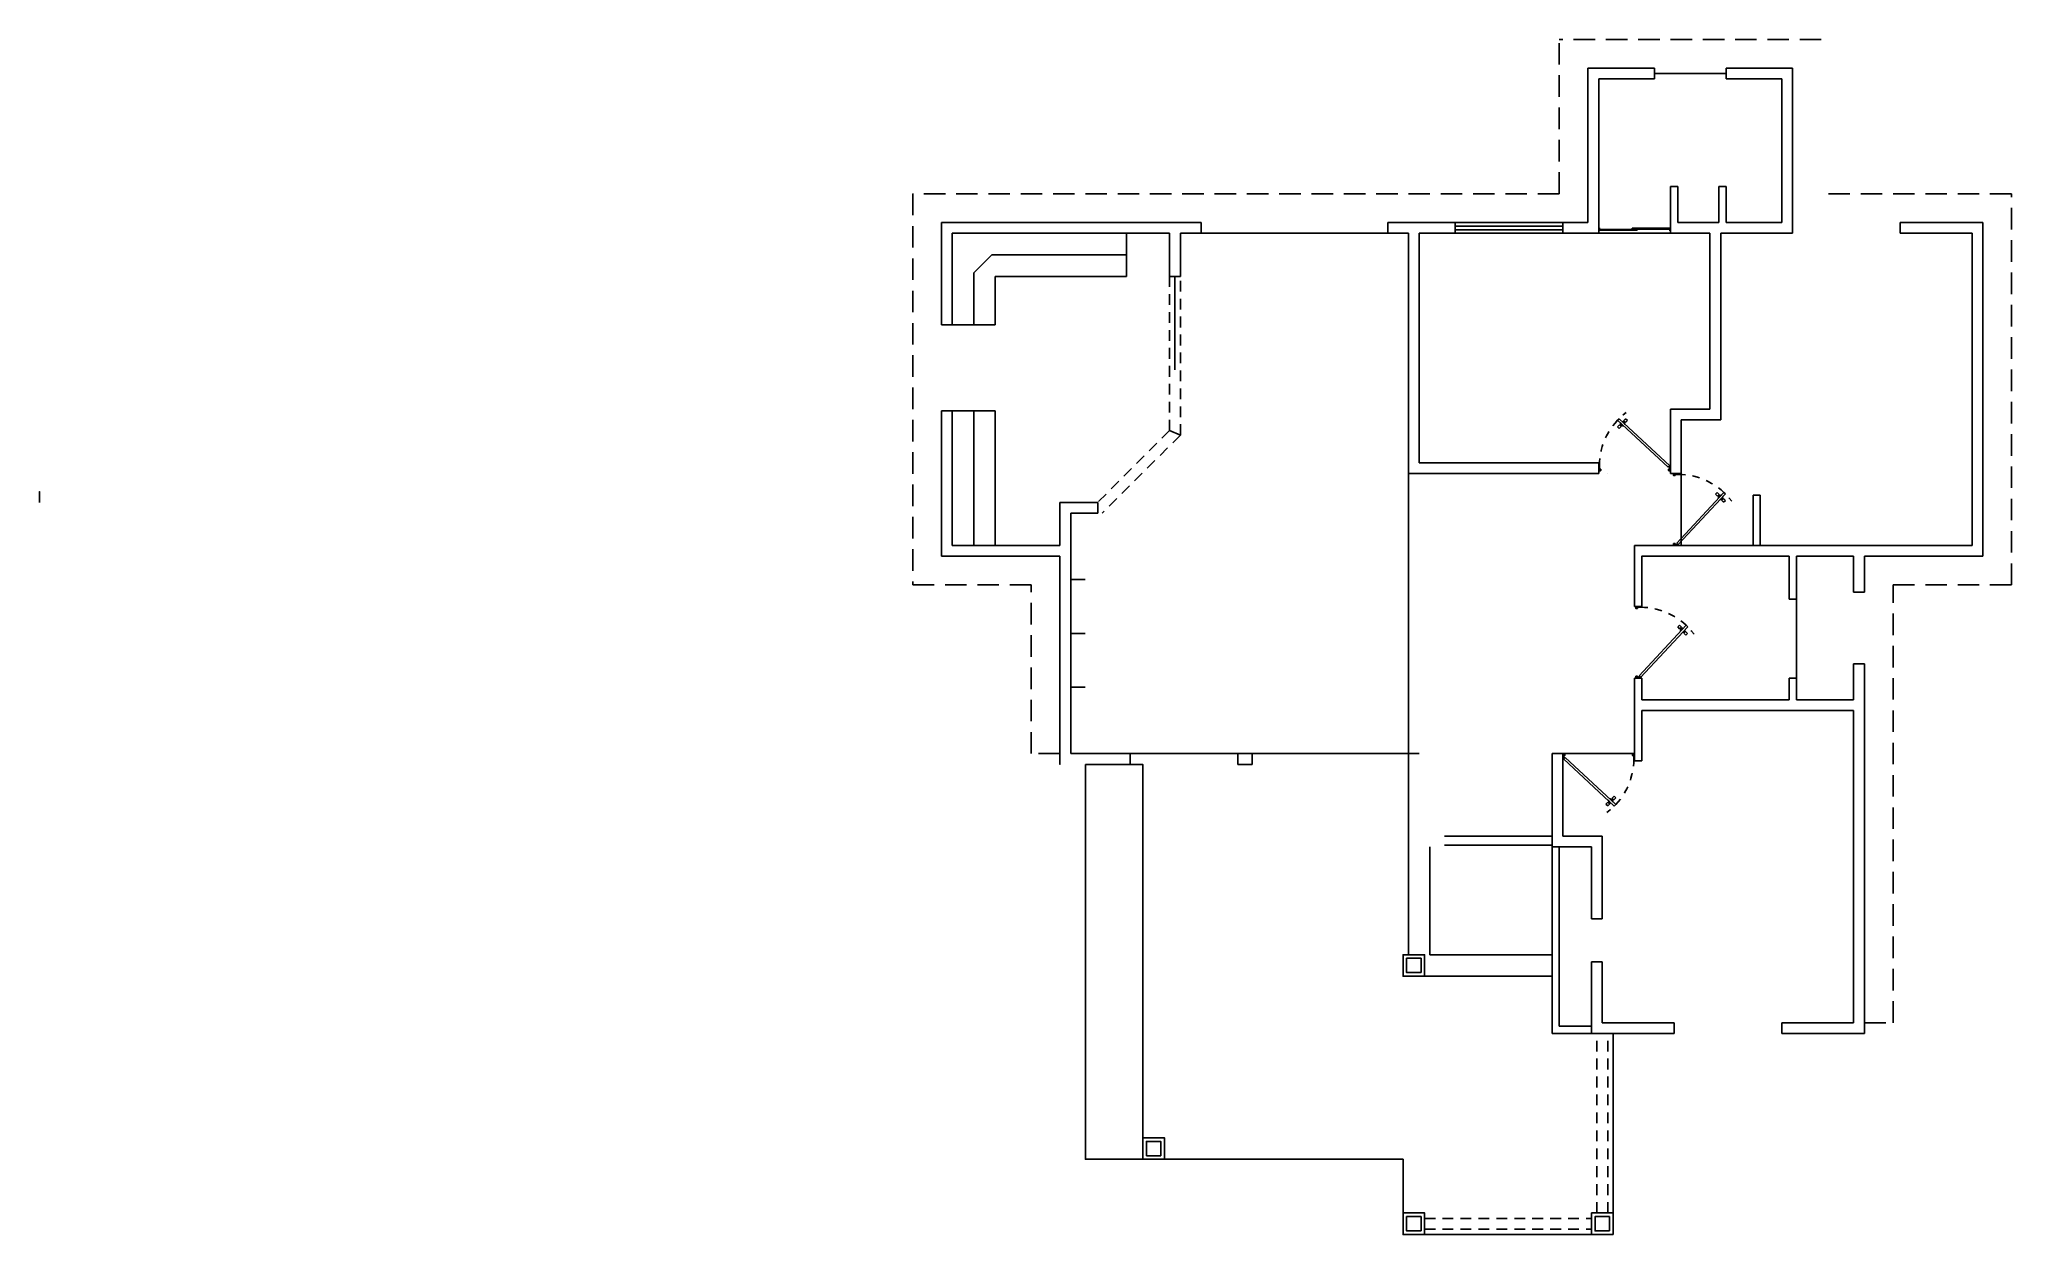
# Model space of a CAD drawing. Header units: inches. Extents: x -81.1 to -53.7, y 33.4 to 50.1.
import ezdxf

# ---------------------------------------------------------------- set-up
doc = ezdxf.new("R2010")
doc.units = ezdxf.units.IN
doc.header["$MEASUREMENT"] = 0
doc.linetypes.add('DASHED', pattern=[0.75, 0.5, -0.25])
doc.linetypes.add('RAYITAS', pattern=[0.375, 0.25, -0.125])
doc.layers.add('artefactos', color=9, linetype='Continuous')
doc.layers.add('vent', color=3, linetype='Continuous')

# ---------------------------------------------------------------- blocks, each defined once
blk = doc.blocks.new('*U5')
at = {"layer": 'artefactos'}
for p, q in [((0.011, 0.034), (0.717, 0.69)), ((0.032, 0.013), (0.738, 0.668)), ((0.625, 0.689), (0.601, 0.665)), ((0.601, 0.665), (0.629, 0.637)), ((0.625, 0.689), (0.653, 0.661)), ((0.653, 0.661), (0.629, 0.637)), ((0.675, 0.653), (0.637, 0.615)), ((0.637, 0.615), (0.64, 0.612)), ((0.664, 0.588), (0.661, 0.591)), ((0.702, 0.626), (0.664, 0.588)), ((0.675, 0.653), (0.678, 0.65)), ((0.71, 0.604), (0.686, 0.58)), ((0.714, 0.552), (0.686, 0.58)), ((0.702, 0.626), (0.699, 0.629)), ((0.738, 0.576), (0.71, 0.604)), ((0.738, 0.576), (0.714, 0.552)), ((0.738, 0.668), (0.717, 0.69)), ((0, 0.031), (0, -0.031)), ((0.008, 0.034), (0.003, 0.034)), ((0.011, 0.034), (0.032, 0.013)), ((0.011, 0.031), (0.011, -0.011)), ((0.989, 0.031), (0.989, -0.011)), ((0.992, 0.034), (0.997, 0.034)), ((1, 0.031), (1, -0.031)), ((0.025, -0.034), (0.003, -0.034)), ((0.011, -0.011), (0.025, -0.011)), ((0.028, -0.014), (0.028, -0.031)), ((0.972, -0.014), (0.972, -0.031)), ((0.989, -0.011), (0.975, -0.011)), ((0.975, -0.034), (0.997, -0.034))]:
    blk.add_line(p, q, dxfattribs=at)
at = {"layer": 'artefactos', "linetype": 'RAYITAS', "ltscale": 0.15}
blk.add_arc((0.061, 0.034), 0.928, 0, 53.3291, dxfattribs=at)
at = {"layer": 'artefactos'}
for centre, radius, start, end in [((0.624, 0.629), 0.0188, 310.968, 53.1574), ((0.661, 0.665), 0.0188, 216.8426, 319.032), ((0.678, 0.576), 0.0188, 36.8426, 139.032), ((0.714, 0.612), 0.0188, 130.968, 233.1574), ((0.003, 0.031), 0.003, 90, 180), ((0.008, 0.031), 0.003, 0, 90), ((0.992, 0.031), 0.003, 90, 180), ((0.997, 0.031), 0.003, 0, 90), ((0.003, -0.031), 0.003, 180, 270), ((0.025, -0.014), 0.003, 0, 90), ((0.025, -0.031), 0.003, 270, 0), ((0.975, -0.014), 0.003, 90, 180), ((0.975, -0.031), 0.003, 180, 270), ((0.997, -0.031), 0.003, 270, 0)]:
    blk.add_arc(centre, radius, start, end, dxfattribs=at)

msp = doc.modelspace()

# ---------------------------------------------------------------- linework, layer by layer
at = {"color": 8, "linetype": 'DASHED', "ltscale": 0.6}
for p, q in [((-56.312, 50.055), (-59.962, 50.055)), ((-59.962, 47.905), (-59.962, 50.055)), ((-59.962, 47.905), (-68.966, 47.905)), ((-68.966, 47.905), (-68.966, 42.457)), ((-53.662, 47.905), (-56.312, 47.905)), ((-53.662, 42.457), (-53.662, 47.905)), ((-68.966, 42.457), (-67.316, 42.457)), ((-67.316, 40.107), (-67.316, 42.457)), ((-55.312, 36.359), (-55.312, 42.457)), ((-55.312, 42.457), (-53.662, 42.457)), ((-66.916, 40.107), (-67.316, 40.107)), ((-55.712, 36.359), (-55.312, 36.359))]:
    msp.add_line(p, q, dxfattribs=at)
at = {"color": 5}
for p, q in [((-58.637, 49.655), (-59.562, 49.655)), ((-59.562, 47.505), (-59.562, 49.655)), ((-58.637, 49.505), (-59.412, 49.505)), ((-59.412, 47.355), (-59.412, 49.505)), ((-58.637, 49.505), (-58.637, 49.655)), ((-56.712, 49.655), (-57.637, 49.655)), ((-57.637, 49.505), (-57.637, 49.655)), ((-56.862, 49.505), (-57.637, 49.505)), ((-56.862, 47.505), (-56.862, 49.505)), ((-56.712, 47.355), (-56.712, 49.655)), ((-58.312, 48.005), (-58.412, 48.005)), ((-58.412, 47.355), (-58.412, 48.005)), ((-58.312, 47.505), (-58.312, 48.005)), ((-57.739, 48.005), (-57.739, 47.505)), ((-57.739, 48.005), (-57.639, 48.005)), ((-57.639, 48.005), (-57.639, 47.505)), ((-68.566, 47.505), (-68.566, 46.081)), ((-64.95, 47.505), (-68.566, 47.505)), ((-65.389, 47.355), (-68.416, 47.355)), ((-68.416, 47.355), (-68.416, 46.081)), ((-65.389, 46.755), (-65.389, 47.355)), ((-65.239, 46.755), (-65.239, 47.355)), ((-64.95, 47.355), (-65.239, 47.355)), ((-64.95, 47.355), (-64.95, 47.505)), ((-61.412, 47.505), (-62.35, 47.505)), ((-62.35, 47.355), (-62.35, 47.505)), ((-62.062, 47.355), (-62.35, 47.355)), ((-61.912, 47.355), (-61.912, 44.157)), ((-61.412, 47.355), (-61.912, 47.355)), ((-61.412, 47.355), (-61.412, 47.505)), ((-59.562, 47.505), (-59.912, 47.505)), ((-59.912, 47.355), (-59.912, 47.505)), ((-59.412, 47.355), (-59.912, 47.355)), ((-57.862, 47.355), (-58.412, 47.355)), ((-57.739, 47.505), (-58.312, 47.505)), ((-57.862, 44.907), (-57.862, 47.355)), ((-57.712, 47.355), (-56.712, 47.355)), ((-57.712, 44.757), (-57.712, 47.355)), ((-56.862, 47.505), (-57.639, 47.505)), ((-54.062, 47.505), (-55.212, 47.505)), ((-55.212, 47.355), (-55.212, 47.505)), ((-55.212, 47.355), (-54.212, 47.355)), ((-54.212, 43.007), (-54.212, 47.355)), ((-54.062, 42.857), (-54.062, 47.505)), ((-65.239, 46.755), (-65.389, 46.755)), ((-68.416, 46.081), (-68.566, 46.081)), ((-68.416, 44.881), (-68.566, 44.881)), ((-68.566, 44.881), (-68.566, 42.857)), ((-68.416, 44.881), (-68.416, 43.007)), ((-58.412, 44.907), (-58.412, 44.007)), ((-57.862, 44.907), (-58.412, 44.907)), ((-58.262, 44.757), (-58.262, 44.007)), ((-57.712, 44.757), (-58.262, 44.757)), ((-59.412, 44.157), (-61.912, 44.157)), ((-59.412, 44.157), (-59.412, 44.007)), ((-58.412, 44.007), (-58.262, 44.007)), ((-57.262, 43.707), (-57.262, 43.007)), ((-57.262, 43.707), (-57.162, 43.707)), ((-57.162, 43.707), (-57.162, 43.007)), ((-66.389, 43.607), (-66.916, 43.607)), ((-66.916, 43.007), (-66.916, 43.607)), ((-66.389, 43.457), (-66.766, 43.457)), ((-66.766, 40.107), (-66.766, 43.457)), ((-66.389, 43.607), (-66.389, 43.457)), ((-68.566, 42.857), (-66.916, 42.857)), ((-66.916, 43.007), (-68.416, 43.007)), ((-66.916, 39.957), (-66.916, 42.857)), ((-58.912, 43.007), (-58.912, 42.157)), ((-58.912, 43.007), (-55.862, 43.007)), ((-56.758, 42.857), (-56.758, 42.257)), ((-56.658, 42.857), (-55.862, 42.857)), ((-56.658, 42.857), (-56.658, 42.257)), ((-55.862, 42.357), (-55.862, 42.857)), ((-55.712, 42.357), (-55.712, 42.857)), ((-55.712, 42.857), (-54.062, 42.857)), ((-55.862, 42.357), (-55.712, 42.357)), ((-58.912, 42.157), (-58.812, 42.157)), ((-56.658, 42.257), (-56.758, 42.257)), ((-55.862, 40.857), (-55.862, 41.357)), ((-55.862, 41.357), (-55.712, 41.357)), ((-55.712, 36.209), (-55.712, 41.357)), ((-58.912, 40.007), (-58.912, 41.157)), ((-58.812, 41.157), (-58.912, 41.157)), ((-58.812, 41.157), (-58.812, 40.857)), ((-56.758, 41.157), (-56.758, 40.857)), ((-56.758, 41.157), (-56.658, 41.157)), ((-56.658, 41.157), (-56.658, 40.857)), ((-58.812, 40.857), (-56.758, 40.857)), ((-58.812, 40.707), (-55.862, 40.707)), ((-58.812, 40.707), (-58.812, 40.007)), ((-56.658, 40.857), (-55.862, 40.857)), ((-55.862, 36.359), (-55.862, 40.707)), ((-65.939, 40.107), (-66.766, 40.107)), ((-65.939, 40.107), (-65.939, 39.957)), ((-64.239, 40.107), (-64.439, 40.107)), ((-64.439, 40.107), (-64.439, 39.957)), ((-64.239, 40.107), (-64.239, 39.957)), ((-60.062, 38.807), (-60.062, 40.107)), ((-60.062, 40.107), (-59.912, 40.107)), ((-59.912, 38.957), (-59.912, 40.107)), ((-64.239, 39.957), (-64.439, 39.957)), ((-58.912, 40.007), (-58.812, 40.007)), ((-59.512, 38.807), (-60.062, 38.807)), ((-59.912, 38.957), (-59.362, 38.957)), ((-59.512, 38.807), (-59.512, 37.808)), ((-59.362, 38.957), (-59.362, 37.808)), ((-59.512, 37.808), (-59.362, 37.808)), ((-59.512, 37.208), (-59.512, 36.209)), ((-59.512, 37.208), (-59.362, 37.208)), ((-59.362, 37.208), (-59.362, 36.359)), ((-59.362, 36.359), (-58.362, 36.359)), ((-58.362, 36.359), (-58.362, 36.209)), ((-56.862, 36.359), (-55.862, 36.359)), ((-56.862, 36.359), (-56.862, 36.209)), ((-59.512, 36.209), (-58.362, 36.209)), ((-56.862, 36.209), (-55.712, 36.209))]:
    msp.add_line(p, q, dxfattribs=at)
for p, q in [((-65.989, 46.755), (-65.989, 47.355)), ((-59.412, 47.355), (-58.412, 47.355)), ((-67.866, 47.055), (-68.116, 46.805)), ((-65.989, 47.055), (-67.866, 47.055)), ((-68.116, 46.081), (-68.116, 46.805)), ((-67.816, 46.081), (-67.816, 46.755)), ((-65.989, 46.755), (-67.816, 46.755)), ((-67.816, 46.081), (-68.416, 46.081)), ((-65.314, 45.755), (-65.314, 45.455)), ((-67.816, 44.881), (-68.416, 44.881)), ((-65.389, 44.607), (-65.239, 44.544)), ((-58.262, 44.007), (-58.262, 43.007)), ((-58.812, 42.857), (-56.758, 42.857)), ((-58.262, 43.007, 3.2), (-57.262, 43.007, 3.2)), ((-54.212, 43.007), (-57.162, 43.007)), ((-66.766, 42.532), (-66.566, 42.532)), ((-56.758, 42.257), (-56.758, 42.257, 0.5)), ((-66.766, 41.782), (-66.566, 41.782)), ((-66.766, 41.032), (-66.566, 41.032)), ((-62.062, 38.807), (-62.062, 40.657)), ((-62.062, 40.107), (-61.912, 40.107)), ((-59.912, 40.107), (-58.912, 40.107)), ((-61.562, 38.957), (-60.062, 38.957))]:
    msp.add_line(p, q)
at = {"extrusion": (0, -1, 0)}
for p, q in [((-64.95, 47.355), (-64.95, 47.355, 0.4)), ((-62.35, 47.355, 2.1), (-64.95, 47.355, 2.1)), ((-64.95, 47.355, 2.1), (-64.95, 47.355, 0.4)), ((-62.35, 47.355, 0.4), (-62.35, 47.355, 2.1))]:
    msp.add_line(p, q, dxfattribs=at)
at = {"color": 2}
for p, q in [((-61.412, 47.505), (-59.912, 47.505)), ((-61.412, 47.355), (-59.912, 47.355))]:
    msp.add_line(p, q, dxfattribs=at)
at = {"color": 1}
for p, q in [((-61.412, 47.455), (-59.912, 47.455)), ((-61.412, 47.405), (-59.912, 47.405)), ((-56.658, 42.257), (-56.658, 41.157)), ((-65.762, 39.957), (-65.762, 34.457)), ((-62.062, 37.307), (-62.062, 38.807)), ((-61.762, 38.807), (-61.762, 37.307)), ((-60.062, 38.807), (-60.062, 36.209)), ((-59.962, 38.807), (-59.962, 36.309)), ((-61.762, 37.307), (-60.062, 37.307)), ((-61.837, 37.007), (-60.062, 37.007)), ((-59.512, 36.309), (-59.962, 36.309)), ((-59.512, 36.209), (-60.062, 36.209)), ((-59.212, 33.409), (-59.212, 36.209)), ((-62.137, 34.457), (-65.762, 34.457)), ((-62.137, 33.409), (-62.137, 34.457)), ((-59.212, 33.409), (-62.137, 33.409))]:
    msp.add_line(p, q, dxfattribs=at)
at = {"color": 8, "linetype": 'DASHED', "ltscale": 0.3}
for p, q in [((-65.389, 44.607), (-65.389, 46.755)), ((-65.239, 44.544), (-65.239, 46.755)), ((-65.389, 44.607), (-66.389, 43.607)), ((-65.239, 44.544), (-66.327, 43.457)), ((-62.062, 44.007), (-62.062, 37.307)), ((-59.437, 33.709), (-59.437, 36.209)), ((-59.287, 33.709), (-59.287, 36.209)), ((-61.837, 33.634), (-59.512, 33.634)), ((-61.837, 33.484), (-59.512, 33.484))]:
    msp.add_line(p, q, dxfattribs=at)
at = {"extrusion": (1, 0, 0)}
for p, q in [((-65.314, 46.755), (-65.314, 45.755)), ((-62.062, 44.007, 4.51), (-62.062, 44.007, 4.485)), ((-60.674, 44.007, 5.07), (-60.674, 44.007, 5.045)), ((-59.287, 44.007, 4.51), (-59.287, 44.007, 4.485))]:
    msp.add_line(p, q, dxfattribs=at)
at = {"extrusion": (1, -7.58301e-15, 0)}
for p, q in [((-68.116, 44.881), (-68.116, 43.007)), ((-67.816, 44.881), (-67.816, 43.007))]:
    msp.add_line(p, q, dxfattribs=at)
at = {"extrusion": (-1, 0, 0)}
msp.add_line((-62.062, 44.007, 3.2), (-62.062, 40.107, 3.2), dxfattribs=at)
at = {"color": 1, "extrusion": (3.46945e-18, -1, 6.12323e-17)}
for p, q in [((-61.562, 38.832, 2.45), (-61.562, 38.832, 0.45)), ((-60.062, 38.832, 2.45), (-60.062, 38.832, 0.45))]:
    msp.add_line(p, q, dxfattribs=at)
at = {"color": 8, "extrusion": (3.46945e-18, -1, 6.12323e-17)}
for p, q in [((-61.062, 38.832, 2.45), (-61.562, 38.832, 2.45)), ((-61.512, 38.832, 2.4), (-61.512, 38.832, 0.5)), ((-61.062, 38.832, 0.5), (-61.512, 38.832, 0.5)), ((-61.062, 38.832, 2.4), (-61.512, 38.832, 2.4)), ((-61.062, 38.832, 0.45), (-61.062, 38.832, 2.45)), ((-61.012, 38.832, 0.45), (-61.062, 38.832, 0.45)), ((-61.062, 38.832, 2.45), (-60.062, 38.832, 2.45)), ((-61.012, 38.832, 0.45), (-61.012, 38.832, 2.4)), ((-60.112, 38.832, 0.45), (-61.012, 38.832, 0.45)), ((-61.012, 38.832, 2.4), (-60.112, 38.832, 2.4)), ((-60.962, 38.832, 1.3), (-60.957, 38.832, 1.1)), ((-60.942, 38.832, 1.3), (-60.947, 38.832, 1.1)), ((-60.892, 38.832, 0.52), (-60.892, 38.832, 2.33)), ((-60.232, 38.832, 0.52), (-60.892, 38.832, 0.52)), ((-60.892, 38.832, 2.33), (-60.232, 38.832, 2.33)), ((-60.872, 38.832, 0.54), (-60.872, 38.832, 0.884)), ((-60.675, 38.832, 0.54), (-60.872, 38.832, 0.54)), ((-60.872, 38.832, 0.904), (-60.872, 38.832, 1.238)), ((-60.872, 38.832, 1.258), (-60.872, 38.832, 1.592)), ((-60.872, 38.832, 1.612), (-60.872, 38.832, 1.946)), ((-60.872, 38.832, 1.966), (-60.872, 38.832, 2.31)), ((-60.872, 38.832, 0.884), (-60.675, 38.832, 0.884)), ((-60.872, 38.832, 0.904), (-60.675, 38.832, 0.904)), ((-60.872, 38.832, 1.238), (-60.675, 38.832, 1.238)), ((-60.872, 38.832, 1.258), (-60.675, 38.832, 1.258)), ((-60.872, 38.832, 1.592), (-60.675, 38.832, 1.592)), ((-60.872, 38.832, 1.612), (-60.675, 38.832, 1.612)), ((-60.872, 38.832, 1.946), (-60.675, 38.832, 1.946)), ((-60.872, 38.832, 1.966), (-60.675, 38.832, 1.966)), ((-60.872, 38.832, 2.31), (-60.675, 38.832, 2.31)), ((-60.862, 38.832, 0.914), (-60.685, 38.832, 0.914)), ((-60.862, 38.832, 1.622), (-60.685, 38.832, 1.622)), ((-60.862, 38.832, 1.582), (-60.685, 38.832, 1.582)), ((-60.862, 38.832, 1.268), (-60.862, 38.832, 1.582)), ((-60.862, 38.832, 1.258), (-60.685, 38.832, 1.258)), ((-60.862, 38.832, 1.228), (-60.685, 38.832, 1.228)), ((-60.862, 38.832, 0.914), (-60.862, 38.832, 1.228)), ((-60.862, 38.832, 0.874), (-60.685, 38.832, 0.874)), ((-60.862, 38.832, 0.55), (-60.862, 38.832, 0.874)), ((-60.862, 38.832, 0.55), (-60.685, 38.832, 0.55)), ((-60.862, 38.832, 1.936), (-60.685, 38.832, 1.936)), ((-60.862, 38.832, 1.622), (-60.862, 38.832, 1.936)), ((-60.862, 38.832, 1.976), (-60.862, 38.832, 2.3)), ((-60.862, 38.832, 2.3), (-60.685, 38.832, 2.3)), ((-60.862, 38.832, 1.976), (-60.685, 38.832, 1.976)), ((-60.862, 38.832, 1.268), (-60.685, 38.832, 1.268)), ((-60.685, 38.832, 1.268), (-60.685, 38.832, 1.582)), ((-60.685, 38.832, 0.914), (-60.685, 38.832, 1.228)), ((-60.685, 38.832, 0.55), (-60.685, 38.832, 0.874)), ((-60.685, 38.832, 1.622), (-60.685, 38.832, 1.936)), ((-60.685, 38.832, 1.976), (-60.685, 38.832, 2.3)), ((-60.675, 38.832, 0.54), (-60.675, 38.832, 0.884)), ((-60.675, 38.832, 0.904), (-60.675, 38.832, 1.238)), ((-60.675, 38.832, 1.258), (-60.675, 38.832, 1.592)), ((-60.675, 38.832, 1.612), (-60.675, 38.832, 1.946)), ((-60.675, 38.832, 1.966), (-60.675, 38.832, 2.31)), ((-60.655, 38.832, 0.54), (-60.655, 38.832, 0.884)), ((-60.468, 38.832, 0.54), (-60.655, 38.832, 0.54)), ((-60.655, 38.832, 0.884), (-60.468, 38.832, 0.884)), ((-60.655, 38.832, 0.904), (-60.468, 38.832, 0.904)), ((-60.655, 38.832, 0.904), (-60.655, 38.832, 1.238)), ((-60.655, 38.832, 1.238), (-60.468, 38.832, 1.238)), ((-60.655, 38.832, 1.258), (-60.655, 38.832, 1.592)), ((-60.655, 38.832, 1.258), (-60.468, 38.832, 1.258)), ((-60.655, 38.832, 1.592), (-60.468, 38.832, 1.592)), ((-60.655, 38.832, 1.612), (-60.655, 38.832, 1.946)), ((-60.655, 38.832, 1.612), (-60.468, 38.832, 1.612)), ((-60.655, 38.832, 1.966), (-60.655, 38.832, 2.31)), ((-60.655, 38.832, 1.946), (-60.468, 38.832, 1.946)), ((-60.655, 38.832, 1.966), (-60.468, 38.832, 1.966)), ((-60.655, 38.832, 2.31), (-60.468, 38.832, 2.31)), ((-60.645, 38.832, 0.914), (-60.478, 38.832, 0.914)), ((-60.645, 38.832, 1.622), (-60.478, 38.832, 1.622)), ((-60.645, 38.832, 1.258), (-60.478, 38.832, 1.258)), ((-60.645, 38.832, 1.268), (-60.645, 38.832, 1.582)), ((-60.645, 38.832, 1.582), (-60.478, 38.832, 1.582)), ((-60.645, 38.832, 0.914), (-60.645, 38.832, 1.228)), ((-60.645, 38.832, 1.228), (-60.478, 38.832, 1.228)), ((-60.645, 38.832, 0.55), (-60.478, 38.832, 0.55)), ((-60.645, 38.832, 0.55), (-60.645, 38.832, 0.874)), ((-60.645, 38.832, 0.874), (-60.478, 38.832, 0.874)), ((-60.645, 38.832, 1.622), (-60.645, 38.832, 1.936)), ((-60.645, 38.832, 1.936), (-60.478, 38.832, 1.936)), ((-60.645, 38.832, 1.976), (-60.478, 38.832, 1.976)), ((-60.645, 38.832, 2.3), (-60.478, 38.832, 2.3)), ((-60.645, 38.832, 1.976), (-60.645, 38.832, 2.3)), ((-60.645, 38.832, 1.268), (-60.478, 38.832, 1.268)), ((-60.478, 38.832, 1.582), (-60.478, 38.832, 1.268)), ((-60.478, 38.832, 1.228), (-60.478, 38.832, 0.914)), ((-60.478, 38.832, 0.874), (-60.478, 38.832, 0.55)), ((-60.478, 38.832, 1.936), (-60.478, 38.832, 1.622)), ((-60.478, 38.832, 2.3), (-60.478, 38.832, 1.976)), ((-60.468, 38.832, 0.884), (-60.468, 38.832, 0.54)), ((-60.468, 38.832, 1.238), (-60.468, 38.832, 0.904)), ((-60.468, 38.832, 1.592), (-60.468, 38.832, 1.258)), ((-60.468, 38.832, 1.946), (-60.468, 38.832, 1.612)), ((-60.468, 38.832, 2.31), (-60.468, 38.832, 1.966)), ((-60.448, 38.832, 0.884), (-60.448, 38.832, 0.54)), ((-60.252, 38.832, 0.54), (-60.448, 38.832, 0.54)), ((-60.448, 38.832, 0.904), (-60.252, 38.832, 0.904)), ((-60.448, 38.832, 0.884), (-60.252, 38.832, 0.884)), ((-60.448, 38.832, 1.238), (-60.252, 38.832, 1.238)), ((-60.448, 38.832, 1.258), (-60.252, 38.832, 1.258)), ((-60.448, 38.832, 1.238), (-60.448, 38.832, 0.904)), ((-60.448, 38.832, 1.592), (-60.252, 38.832, 1.592)), ((-60.448, 38.832, 1.592), (-60.448, 38.832, 1.258)), ((-60.448, 38.832, 1.612), (-60.252, 38.832, 1.612)), ((-60.448, 38.832, 1.946), (-60.252, 38.832, 1.946)), ((-60.448, 38.832, 1.946), (-60.448, 38.832, 1.612)), ((-60.448, 38.832, 1.966), (-60.252, 38.832, 1.966)), ((-60.448, 38.832, 2.31), (-60.252, 38.832, 2.31)), ((-60.448, 38.832, 2.31), (-60.448, 38.832, 1.966)), ((-60.438, 38.832, 0.914), (-60.262, 38.832, 0.914)), ((-60.438, 38.832, 1.622), (-60.262, 38.832, 1.622)), ((-60.438, 38.832, 1.582), (-60.262, 38.832, 1.582)), ((-60.438, 38.832, 1.582), (-60.438, 38.832, 1.268)), ((-60.438, 38.832, 1.258), (-60.262, 38.832, 1.258)), ((-60.438, 38.832, 1.228), (-60.262, 38.832, 1.228)), ((-60.438, 38.832, 1.228), (-60.438, 38.832, 0.914)), ((-60.438, 38.832, 0.874), (-60.262, 38.832, 0.874)), ((-60.438, 38.832, 0.874), (-60.438, 38.832, 0.55)), ((-60.438, 38.832, 0.55), (-60.262, 38.832, 0.55)), ((-60.438, 38.832, 1.936), (-60.262, 38.832, 1.936)), ((-60.438, 38.832, 1.936), (-60.438, 38.832, 1.622)), ((-60.438, 38.832, 1.976), (-60.262, 38.832, 1.976)), ((-60.438, 38.832, 2.3), (-60.438, 38.832, 1.976)), ((-60.438, 38.832, 2.3), (-60.262, 38.832, 2.3)), ((-60.438, 38.832, 1.268), (-60.262, 38.832, 1.268)), ((-60.262, 38.832, 1.582), (-60.262, 38.832, 1.268)), ((-60.262, 38.832, 1.228), (-60.262, 38.832, 0.914)), ((-60.262, 38.832, 0.874), (-60.262, 38.832, 0.55)), ((-60.262, 38.832, 1.936), (-60.262, 38.832, 1.622)), ((-60.262, 38.832, 2.3), (-60.262, 38.832, 1.976)), ((-60.252, 38.832, 0.884), (-60.252, 38.832, 0.54)), ((-60.252, 38.832, 1.238), (-60.252, 38.832, 0.904)), ((-60.252, 38.832, 1.592), (-60.252, 38.832, 1.258)), ((-60.252, 38.832, 1.946), (-60.252, 38.832, 1.612)), ((-60.252, 38.832, 2.31), (-60.252, 38.832, 1.966)), ((-60.232, 38.832, 2.33), (-60.232, 38.832, 0.52)), ((-60.112, 38.832, 2.4), (-60.112, 38.832, 0.45)), ((-60.062, 38.832, 0.45), (-60.112, 38.832, 0.45)), ((-60.062, 38.832, 2.45), (-60.062, 38.832, 0.45))]:
    msp.add_line(p, q, dxfattribs=at)
at = {"extrusion": (3.46945e-18, -1, 6.12323e-17)}
msp.add_line((-61.062, 38.832, 0.45), (-61.562, 38.832, 0.45), dxfattribs=at)
at = {"extrusion": (0, -1, 0), "elevation": -49.58}
msp.add_lwpolyline([(-57.637, 1.9), (-58.637, 1.9), (-58.637, 2.4), (-57.637, 2.4)], close=True, dxfattribs=at)
at = {"extrusion": (0, -1, 0)}
for points, elevation in [([(-58.124, 2.375), (-57.662, 2.375), (-57.662, 1.925), (-58.124, 1.925)], -49.58), ([(-64.95, 0.4), (-64.95, 2.1), (-62.35, 2.1), (-62.35, 0.4), (-64.95, 0.4)], -47.355)]:
    msp.add_lwpolyline(points, dxfattribs=dict(at, elevation=elevation))
at = {"elevation": 3.2}
msp.add_lwpolyline([(-62.062, 47.355), (-62.062, 40.107), (-66.766, 40.107)], dxfattribs=at)
at = {"color": 5}
for points in [[(-62.062, 47.355), (-62.062, 44.007), (-59.412, 44.007)], [(-56.758, 42.857), (-58.812, 42.857), (-58.812, 42.157)], [(-55.862, 42.857), (-56.658, 42.857)]]:
    msp.add_lwpolyline(points, dxfattribs=at)
at = {"extrusion": (-1, 0, 0), "elevation": 81.13}
msp.add_lwpolyline([(-43.607, 3.2), (-43.607, 3.05), (-43.657, 3.05), (-43.657, 3.075, -0.456178), (-43.682, 3.1), (-43.707, 3.1), (-43.707, 3.125, -0.318374), (-43.732, 3.175), (-43.757, 3.175), (-43.757, 3.2), (-43.607, 3.2)], format="xyb", dxfattribs=at)
at = {"extrusion": (1, 0, 0), "elevation": -66.916}
msp.add_lwpolyline([(39.957, 3.1), (40.157, 3.1), (40.157, 3.2), (39.957, 3.2)], close=True, dxfattribs=at)
at = {"elevation": 0.6}
msp.add_lwpolyline([(-66.562, 39.957), (-66.562, 34.457), (-65.762, 34.457), (-65.762, 39.957)], close=True, dxfattribs=at)
at = {"color": 8, "extrusion": (3.46945e-18, -1, 6.12323e-17), "elevation": -38.832}
for points in [[(-61.502, 0.864), (-61.305, 0.864), (-61.305, 0.52), (-61.502, 0.52)], [(-61.502, 1.582), (-61.305, 1.582), (-61.305, 1.238), (-61.502, 1.238)], [(-61.502, 1.218), (-61.305, 1.218), (-61.305, 0.884), (-61.502, 0.884)], [(-61.502, 1.936), (-61.305, 1.936), (-61.305, 1.602), (-61.502, 1.602)], [(-61.502, 2.3), (-61.305, 2.3), (-61.305, 1.956), (-61.502, 1.956)], [(-61.492, 0.854), (-61.315, 0.854), (-61.315, 0.53), (-61.492, 0.53)], [(-61.315, 0.894), (-61.492, 0.894), (-61.492, 1.208), (-61.315, 1.208)], [(-61.492, 1.572), (-61.315, 1.572), (-61.315, 1.248), (-61.492, 1.248)], [(-61.315, 1.612), (-61.492, 1.612), (-61.492, 1.926), (-61.315, 1.926)], [(-61.492, 2.29), (-61.315, 2.29), (-61.315, 1.966), (-61.492, 1.966)], [(-61.283, 1.582), (-61.086, 1.582), (-61.086, 1.238), (-61.283, 1.238)], [(-61.283, 2.3), (-61.086, 2.3), (-61.086, 1.956), (-61.283, 1.956)], [(-61.283, 0.864), (-61.086, 0.864), (-61.086, 0.52), (-61.283, 0.52)], [(-61.283, 1.218), (-61.086, 1.218), (-61.086, 0.884), (-61.283, 0.884)], [(-61.283, 1.936), (-61.086, 1.936), (-61.086, 1.602), (-61.283, 1.602)], [(-61.096, 0.894), (-61.273, 0.894), (-61.273, 1.208), (-61.096, 1.208)], [(-61.273, 0.854), (-61.096, 0.854), (-61.096, 0.53), (-61.273, 0.53)], [(-61.273, 1.572), (-61.096, 1.572), (-61.096, 1.248), (-61.273, 1.248)], [(-61.096, 1.612), (-61.273, 1.612), (-61.273, 1.926), (-61.096, 1.926)], [(-61.273, 2.29), (-61.096, 2.29), (-61.096, 1.966), (-61.273, 1.966)]]:
    msp.add_lwpolyline(points, close=True, dxfattribs=at)
at = {"color": 1}
for points in [[(-61.837, 37.007), (-62.137, 37.007), (-62.137, 37.307), (-61.837, 37.307)], [(-65.762, 34.457), (-65.462, 34.457), (-65.462, 34.757), (-65.762, 34.757)], [(-61.837, 33.409), (-62.137, 33.409), (-62.137, 33.709), (-61.837, 33.709)], [(-59.212, 33.409), (-59.512, 33.409), (-59.512, 33.709), (-59.212, 33.709)]]:
    msp.add_lwpolyline(points, close=True, dxfattribs=at)
at = {"color": 5}
for points in [[(-61.887, 37.057), (-62.087, 37.057), (-62.087, 37.257), (-61.887, 37.257)], [(-65.712, 34.507), (-65.512, 34.507), (-65.512, 34.707), (-65.712, 34.707)], [(-61.887, 33.459), (-62.087, 33.459), (-62.087, 33.659), (-61.887, 33.659)], [(-59.262, 33.459), (-59.462, 33.459), (-59.462, 33.659), (-59.262, 33.659)]]:
    msp.add_lwpolyline(points, close=True, dxfattribs=at)
msp.add_polyline3d([(-62.062, 44.007, 4.51), (-60.674, 44.007, 5.07)])
at = {"extrusion": (0, -1, 0)}
msp.add_arc((-63.65, -2.016, -47.355), 4.317, 72.4728, 107.5272, dxfattribs=at)
at = {"color": 1, "extrusion": (3.46945e-18, -1, 6.12323e-17)}
msp.add_arc((-60.812, 1.144, -38.832), 1.506, 60.1372, 119.8628, dxfattribs=at)
at = {"color": 8, "extrusion": (3.46945e-18, -1, 6.12323e-17)}
for centre, radius, start, end in [((-60.812, 1.144, -38.832), 1.456, 63.7659, 116.2341), ((-60.952, 1.3, -38.832), 0.04, 283.0408, 256.9592), ((-60.952, 1.1, -38.832), 0.02, 105.905, 74.095), ((-60.952, 1.3, -38.832), 0.01, 0, 180), ((-60.952, 1.1, -38.832), 0.005, 180, 0)]:
    msp.add_arc(centre, radius, start, end, dxfattribs=at)
at = {"layer": 'vent', "linetype": 'Continuous'}
for p, q in [((-59.412, 47.43), (-59.402, 47.43)), ((-59.412, 47.43), (-59.412, 47.39)), ((-59.412, 47.39), (-59.402, 47.39)), ((-59.402, 47.43), (-59.402, 47.39)), ((-59.402, 47.407), (-58.878, 47.407)), ((-59.402, 47.397), (-58.878, 47.397)), ((-58.945, 47.424), (-58.421, 47.424)), ((-58.945, 47.424), (-58.945, 47.414)), ((-58.945, 47.414), (-58.421, 47.414)), ((-58.878, 47.407), (-58.878, 47.397)), ((-58.421, 47.39), (-58.421, 47.43)), ((-58.421, 47.43), (-58.412, 47.43)), ((-58.421, 47.39), (-58.412, 47.39)), ((-58.412, 47.43), (-58.412, 47.39))]:
    msp.add_line(p, q, dxfattribs=at)

# ---------------------------------------------------------------- block references
at = {"layer": 'artefactos', "xscale": -1}
msp.add_blockref('*U5', (-58.412, 44.082), dxfattribs=at)
for p, rotation in [((-58.337, 43.007), 270), ((-58.862, 41.157), 270), ((-59.912, 40.067), 180)]:
    msp.add_blockref('*U5', p, dxfattribs=dict(at, rotation=rotation))

doc.saveas('drawing.dxf')
